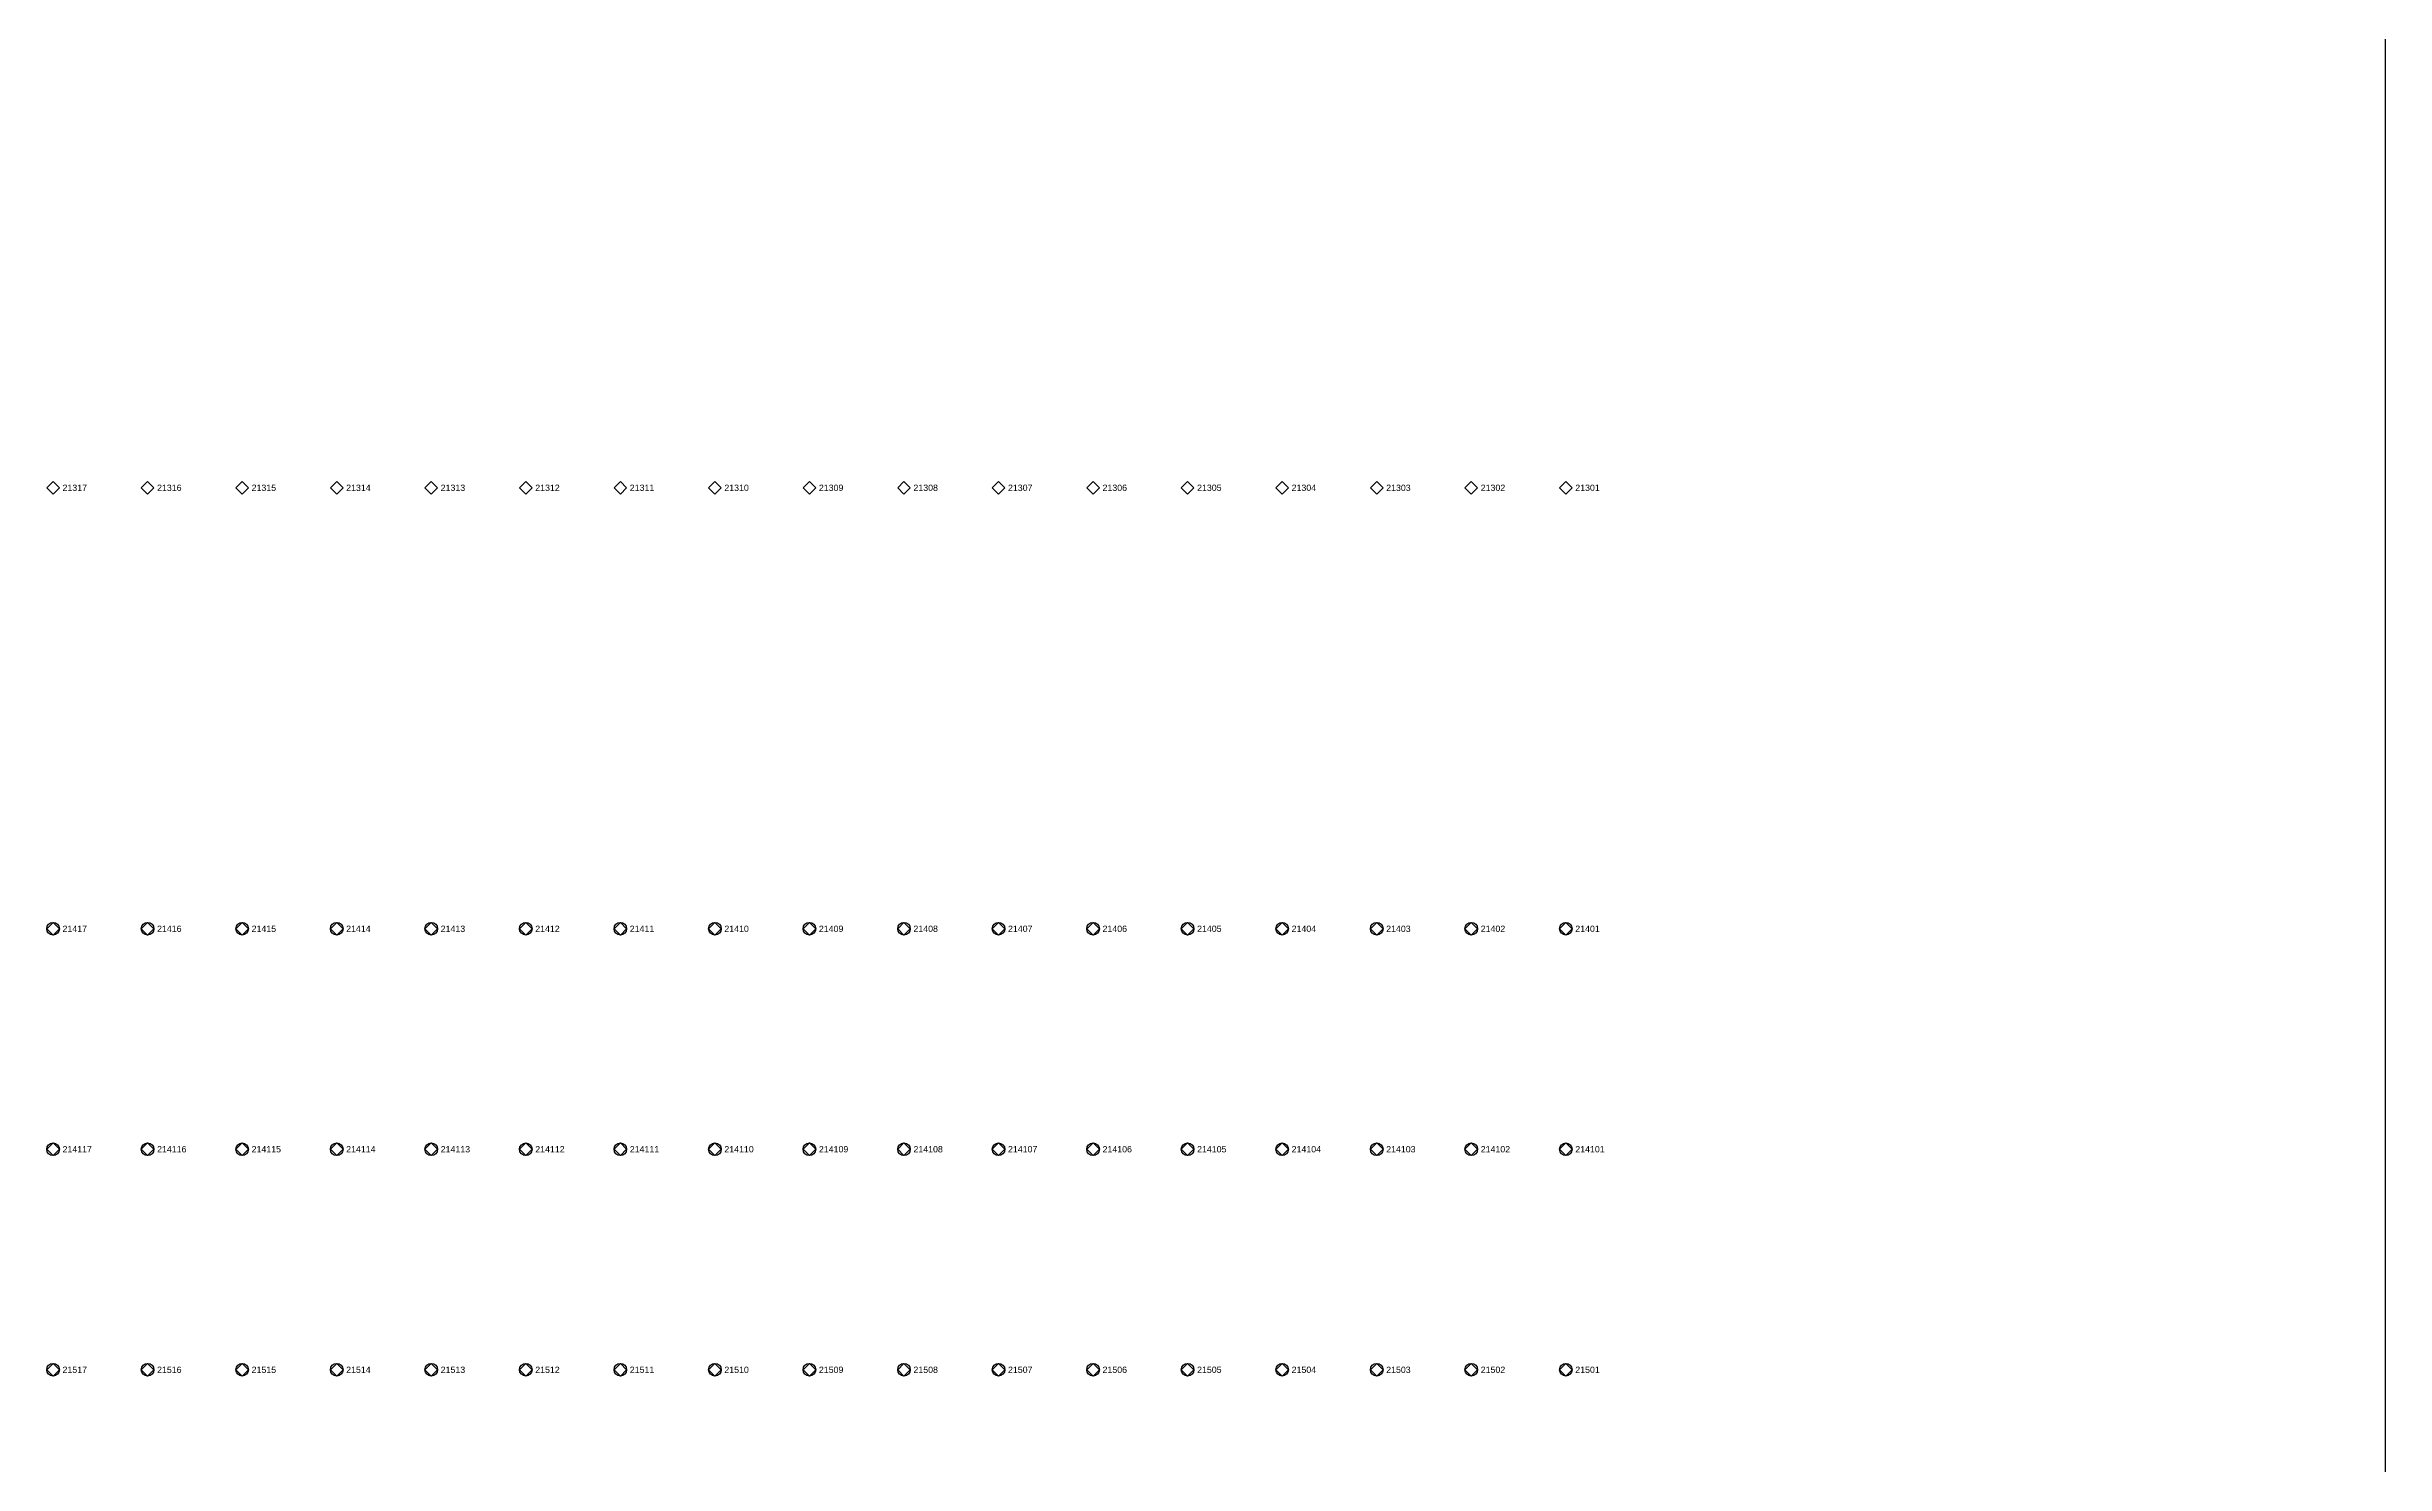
# Model space of a CAD drawing. Extents: x -5 to 376, y -217 to 241.
# Drawn here: x 282 to 376.2, y -45.1 to 12 of the extents above; entities that cross this region are included whole.
import ezdxf

# ---------------------------------------------------------------- set-up
doc = ezdxf.new("R2010")
doc.units = 0
for name, color, linetype in [('FIXTURE_INTERFACE_PIN', 4, 'CONTINUOUS'), ('FIXTURE_OUTLINE', 144, 'CONTINUOUS'), ('TESTER_INTERFACE_PIN', 144, 'CONTINUOUS'), ('TESTER_INTERFACE_PIN_LABEL', 144, 'CONTINUOUS')]:
    doc.layers.add(name, color=color, linetype=linetype)
doc.styles.get("Standard").update_dxf_attribs({"font": 'arial.ttf'})

msp = doc.modelspace()

# ---------------------------------------------------------------- linework, layer by layer
at = {"layer": 'FIXTURE_INTERFACE_PIN'}
for centre in [(282.22194, -23.5585), (286.03194, -23.5585), (289.84194, -23.5585), (293.65194, -23.5585), (297.46194, -23.5585), (301.27194, -23.5585), (305.08194, -23.5585), (308.89194, -23.5585), (312.70194, -23.5585), (316.51194, -23.5585), (320.32194, -23.5585), (324.13194, -23.5585), (327.94194, -23.5585), (331.75194, -23.5585), (335.56194, -23.5585), (339.37194, -23.5585), (343.18194, -23.5585), (282.22194, -32.4485), (286.03194, -32.4485), (289.84194, -32.4485), (293.65194, -32.4485), (297.46194, -32.4485), (301.27194, -32.4485), (305.08194, -32.4485), (308.89194, -32.4485), (312.70194, -32.4485), (316.51194, -32.4485), (320.32194, -32.4485), (324.13194, -32.4485), (327.94194, -32.4485), (331.75194, -32.4485), (335.56194, -32.4485), (339.37194, -32.4485), (343.18194, -32.4485), (282.22194, -41.3385), (286.03194, -41.3385), (289.84194, -41.3385), (293.65194, -41.3385), (297.46194, -41.3385), (301.27194, -41.3385), (305.08194, -41.3385), (308.89194, -41.3385), (312.70194, -41.3385), (316.51194, -41.3385), (320.32194, -41.3385), (324.13194, -41.3385), (327.94194, -41.3385), (331.75194, -41.3385), (335.56194, -41.3385), (339.37194, -41.3385), (343.18194, -41.3385)]:
    msp.add_circle(centre, 0.254, dxfattribs=at)
at = {"layer": 'FIXTURE_OUTLINE'}
msp.add_line((376.20194, 240.6015), (376.20194, -216.5985), dxfattribs=at)
at = {"layer": 'TESTER_INTERFACE_PIN'}
for p, q in [((282.22194, -5.5245), (281.96794, -5.7785)), ((282.47594, -5.7785), (282.22194, -5.5245)), ((286.03194, -5.5245), (285.77794, -5.7785)), ((286.28594, -5.7785), (286.03194, -5.5245)), ((289.84194, -5.5245), (289.58794, -5.7785)), ((290.09594, -5.7785), (289.84194, -5.5245)), ((293.65194, -5.5245), (293.39794, -5.7785)), ((293.90594, -5.7785), (293.65194, -5.5245)), ((297.46194, -5.5245), (297.20794, -5.7785)), ((297.71594, -5.7785), (297.46194, -5.5245)), ((301.27194, -5.5245), (301.01794, -5.7785)), ((301.52594, -5.7785), (301.27194, -5.5245)), ((305.08194, -5.5245), (304.82794, -5.7785)), ((305.33594, -5.7785), (305.08194, -5.5245)), ((308.89194, -5.5245), (308.63794, -5.7785)), ((309.14594, -5.7785), (308.89194, -5.5245)), ((312.70194, -5.5245), (312.44794, -5.7785)), ((312.95594, -5.7785), (312.70194, -5.5245)), ((316.51194, -5.5245), (316.25794, -5.7785)), ((316.76594, -5.7785), (316.51194, -5.5245)), ((320.32194, -5.5245), (320.06794, -5.7785)), ((320.57594, -5.7785), (320.32194, -5.5245)), ((324.13194, -5.5245), (323.87794, -5.7785)), ((324.38594, -5.7785), (324.13194, -5.5245)), ((327.94194, -5.5245), (327.68794, -5.7785)), ((328.19594, -5.7785), (327.94194, -5.5245)), ((331.75194, -5.5245), (331.49794, -5.7785)), ((332.00594, -5.7785), (331.75194, -5.5245)), ((335.56194, -5.5245), (335.30794, -5.7785)), ((335.81594, -5.7785), (335.56194, -5.5245)), ((339.37194, -5.5245), (339.11794, -5.7785)), ((339.62594, -5.7785), (339.37194, -5.5245)), ((343.18194, -5.5245), (342.92794, -5.7785)), ((343.43594, -5.7785), (343.18194, -5.5245)), ((281.96794, -5.7785), (282.22194, -6.0325)), ((282.22194, -6.0325), (282.47594, -5.7785)), ((285.77794, -5.7785), (286.03194, -6.0325)), ((286.03194, -6.0325), (286.28594, -5.7785)), ((289.58794, -5.7785), (289.84194, -6.0325)), ((289.84194, -6.0325), (290.09594, -5.7785)), ((293.39794, -5.7785), (293.65194, -6.0325)), ((293.65194, -6.0325), (293.90594, -5.7785)), ((297.20794, -5.7785), (297.46194, -6.0325)), ((297.46194, -6.0325), (297.71594, -5.7785)), ((301.01794, -5.7785), (301.27194, -6.0325)), ((301.27194, -6.0325), (301.52594, -5.7785)), ((304.82794, -5.7785), (305.08194, -6.0325)), ((305.08194, -6.0325), (305.33594, -5.7785)), ((308.63794, -5.7785), (308.89194, -6.0325)), ((308.89194, -6.0325), (309.14594, -5.7785)), ((312.44794, -5.7785), (312.70194, -6.0325)), ((312.70194, -6.0325), (312.95594, -5.7785)), ((316.25794, -5.7785), (316.51194, -6.0325)), ((316.51194, -6.0325), (316.76594, -5.7785)), ((320.06794, -5.7785), (320.32194, -6.0325)), ((320.32194, -6.0325), (320.57594, -5.7785)), ((323.87794, -5.7785), (324.13194, -6.0325)), ((324.13194, -6.0325), (324.38594, -5.7785)), ((327.68794, -5.7785), (327.94194, -6.0325)), ((327.94194, -6.0325), (328.19594, -5.7785)), ((331.49794, -5.7785), (331.75194, -6.0325)), ((331.75194, -6.0325), (332.00594, -5.7785)), ((335.30794, -5.7785), (335.56194, -6.0325)), ((335.56194, -6.0325), (335.81594, -5.7785)), ((339.11794, -5.7785), (339.37194, -6.0325)), ((339.37194, -6.0325), (339.62594, -5.7785)), ((342.92794, -5.7785), (343.18194, -6.0325)), ((343.18194, -6.0325), (343.43594, -5.7785)), ((282.22194, -23.3045), (281.96794, -23.5585)), ((281.96794, -23.5585), (282.22194, -23.8125)), ((282.47594, -23.5585), (282.22194, -23.3045)), ((282.22194, -23.8125), (282.47594, -23.5585)), ((286.03194, -23.3045), (285.77794, -23.5585)), ((285.77794, -23.5585), (286.03194, -23.8125)), ((286.28594, -23.5585), (286.03194, -23.3045)), ((286.03194, -23.8125), (286.28594, -23.5585)), ((289.84194, -23.3045), (289.58794, -23.5585)), ((289.58794, -23.5585), (289.84194, -23.8125)), ((290.09594, -23.5585), (289.84194, -23.3045)), ((289.84194, -23.8125), (290.09594, -23.5585)), ((293.65194, -23.3045), (293.39794, -23.5585)), ((293.39794, -23.5585), (293.65194, -23.8125)), ((293.90594, -23.5585), (293.65194, -23.3045)), ((293.65194, -23.8125), (293.90594, -23.5585)), ((297.46194, -23.3045), (297.20794, -23.5585)), ((297.20794, -23.5585), (297.46194, -23.8125)), ((297.71594, -23.5585), (297.46194, -23.3045)), ((297.46194, -23.8125), (297.71594, -23.5585)), ((301.27194, -23.3045), (301.01794, -23.5585)), ((301.01794, -23.5585), (301.27194, -23.8125)), ((301.52594, -23.5585), (301.27194, -23.3045)), ((301.27194, -23.8125), (301.52594, -23.5585)), ((305.08194, -23.3045), (304.82794, -23.5585)), ((304.82794, -23.5585), (305.08194, -23.8125)), ((305.33594, -23.5585), (305.08194, -23.3045)), ((305.08194, -23.8125), (305.33594, -23.5585)), ((308.89194, -23.3045), (308.63794, -23.5585)), ((308.63794, -23.5585), (308.89194, -23.8125)), ((309.14594, -23.5585), (308.89194, -23.3045)), ((308.89194, -23.8125), (309.14594, -23.5585)), ((312.70194, -23.3045), (312.44794, -23.5585)), ((312.44794, -23.5585), (312.70194, -23.8125)), ((312.95594, -23.5585), (312.70194, -23.3045)), ((312.70194, -23.8125), (312.95594, -23.5585)), ((316.51194, -23.3045), (316.25794, -23.5585)), ((316.25794, -23.5585), (316.51194, -23.8125)), ((316.76594, -23.5585), (316.51194, -23.3045)), ((316.51194, -23.8125), (316.76594, -23.5585)), ((320.32194, -23.3045), (320.06794, -23.5585)), ((320.06794, -23.5585), (320.32194, -23.8125)), ((320.57594, -23.5585), (320.32194, -23.3045)), ((320.32194, -23.8125), (320.57594, -23.5585)), ((324.13194, -23.3045), (323.87794, -23.5585)), ((323.87794, -23.5585), (324.13194, -23.8125)), ((324.38594, -23.5585), (324.13194, -23.3045)), ((324.13194, -23.8125), (324.38594, -23.5585)), ((327.94194, -23.3045), (327.68794, -23.5585)), ((327.68794, -23.5585), (327.94194, -23.8125)), ((328.19594, -23.5585), (327.94194, -23.3045)), ((327.94194, -23.8125), (328.19594, -23.5585)), ((331.75194, -23.3045), (331.49794, -23.5585)), ((331.49794, -23.5585), (331.75194, -23.8125)), ((332.00594, -23.5585), (331.75194, -23.3045)), ((331.75194, -23.8125), (332.00594, -23.5585)), ((335.56194, -23.3045), (335.30794, -23.5585)), ((335.30794, -23.5585), (335.56194, -23.8125)), ((335.81594, -23.5585), (335.56194, -23.3045)), ((335.56194, -23.8125), (335.81594, -23.5585)), ((339.37194, -23.3045), (339.11794, -23.5585)), ((339.11794, -23.5585), (339.37194, -23.8125)), ((339.62594, -23.5585), (339.37194, -23.3045)), ((339.37194, -23.8125), (339.62594, -23.5585)), ((343.18194, -23.3045), (342.92794, -23.5585)), ((342.92794, -23.5585), (343.18194, -23.8125)), ((343.43594, -23.5585), (343.18194, -23.3045)), ((343.18194, -23.8125), (343.43594, -23.5585)), ((282.22194, -32.1945), (281.96794, -32.4485)), ((281.96794, -32.4485), (282.22194, -32.7025)), ((282.47594, -32.4485), (282.22194, -32.1945)), ((282.22194, -32.7025), (282.47594, -32.4485)), ((286.03194, -32.1945), (285.77794, -32.4485)), ((285.77794, -32.4485), (286.03194, -32.7025)), ((286.28594, -32.4485), (286.03194, -32.1945)), ((286.03194, -32.7025), (286.28594, -32.4485)), ((289.84194, -32.1945), (289.58794, -32.4485)), ((289.58794, -32.4485), (289.84194, -32.7025)), ((290.09594, -32.4485), (289.84194, -32.1945)), ((289.84194, -32.7025), (290.09594, -32.4485)), ((293.65194, -32.1945), (293.39794, -32.4485)), ((293.39794, -32.4485), (293.65194, -32.7025)), ((293.90594, -32.4485), (293.65194, -32.1945)), ((293.65194, -32.7025), (293.90594, -32.4485)), ((297.46194, -32.1945), (297.20794, -32.4485)), ((297.20794, -32.4485), (297.46194, -32.7025)), ((297.71594, -32.4485), (297.46194, -32.1945)), ((297.46194, -32.7025), (297.71594, -32.4485)), ((301.27194, -32.1945), (301.01794, -32.4485)), ((301.01794, -32.4485), (301.27194, -32.7025)), ((301.52594, -32.4485), (301.27194, -32.1945)), ((301.27194, -32.7025), (301.52594, -32.4485)), ((305.08194, -32.1945), (304.82794, -32.4485)), ((304.82794, -32.4485), (305.08194, -32.7025)), ((305.33594, -32.4485), (305.08194, -32.1945)), ((305.08194, -32.7025), (305.33594, -32.4485)), ((308.89194, -32.1945), (308.63794, -32.4485)), ((308.63794, -32.4485), (308.89194, -32.7025)), ((309.14594, -32.4485), (308.89194, -32.1945)), ((308.89194, -32.7025), (309.14594, -32.4485)), ((312.70194, -32.1945), (312.44794, -32.4485)), ((312.44794, -32.4485), (312.70194, -32.7025)), ((312.95594, -32.4485), (312.70194, -32.1945)), ((312.70194, -32.7025), (312.95594, -32.4485)), ((316.51194, -32.1945), (316.25794, -32.4485)), ((316.25794, -32.4485), (316.51194, -32.7025)), ((316.76594, -32.4485), (316.51194, -32.1945)), ((316.51194, -32.7025), (316.76594, -32.4485)), ((320.32194, -32.1945), (320.06794, -32.4485)), ((320.06794, -32.4485), (320.32194, -32.7025)), ((320.57594, -32.4485), (320.32194, -32.1945)), ((320.32194, -32.7025), (320.57594, -32.4485)), ((324.13194, -32.1945), (323.87794, -32.4485)), ((323.87794, -32.4485), (324.13194, -32.7025)), ((324.38594, -32.4485), (324.13194, -32.1945)), ((324.13194, -32.7025), (324.38594, -32.4485)), ((327.94194, -32.1945), (327.68794, -32.4485)), ((327.68794, -32.4485), (327.94194, -32.7025)), ((328.19594, -32.4485), (327.94194, -32.1945)), ((327.94194, -32.7025), (328.19594, -32.4485)), ((331.75194, -32.1945), (331.49794, -32.4485)), ((331.49794, -32.4485), (331.75194, -32.7025)), ((332.00594, -32.4485), (331.75194, -32.1945)), ((331.75194, -32.7025), (332.00594, -32.4485)), ((335.56194, -32.1945), (335.30794, -32.4485)), ((335.30794, -32.4485), (335.56194, -32.7025)), ((335.81594, -32.4485), (335.56194, -32.1945)), ((335.56194, -32.7025), (335.81594, -32.4485)), ((339.37194, -32.1945), (339.11794, -32.4485)), ((339.11794, -32.4485), (339.37194, -32.7025)), ((339.62594, -32.4485), (339.37194, -32.1945)), ((339.37194, -32.7025), (339.62594, -32.4485)), ((343.18194, -32.1945), (342.92794, -32.4485)), ((342.92794, -32.4485), (343.18194, -32.7025)), ((343.43594, -32.4485), (343.18194, -32.1945)), ((343.18194, -32.7025), (343.43594, -32.4485)), ((282.22194, -41.0845), (281.96794, -41.3385)), ((281.96794, -41.3385), (282.22194, -41.5925)), ((282.47594, -41.3385), (282.22194, -41.0845)), ((282.22194, -41.5925), (282.47594, -41.3385)), ((286.03194, -41.0845), (285.77794, -41.3385)), ((285.77794, -41.3385), (286.03194, -41.5925)), ((286.28594, -41.3385), (286.03194, -41.0845)), ((286.03194, -41.5925), (286.28594, -41.3385)), ((289.84194, -41.0845), (289.58794, -41.3385)), ((289.58794, -41.3385), (289.84194, -41.5925)), ((290.09594, -41.3385), (289.84194, -41.0845)), ((289.84194, -41.5925), (290.09594, -41.3385)), ((293.65194, -41.0845), (293.39794, -41.3385)), ((293.39794, -41.3385), (293.65194, -41.5925)), ((293.90594, -41.3385), (293.65194, -41.0845)), ((293.65194, -41.5925), (293.90594, -41.3385)), ((297.46194, -41.0845), (297.20794, -41.3385)), ((297.20794, -41.3385), (297.46194, -41.5925)), ((297.71594, -41.3385), (297.46194, -41.0845)), ((297.46194, -41.5925), (297.71594, -41.3385)), ((301.27194, -41.0845), (301.01794, -41.3385)), ((301.01794, -41.3385), (301.27194, -41.5925)), ((301.52594, -41.3385), (301.27194, -41.0845)), ((301.27194, -41.5925), (301.52594, -41.3385)), ((305.08194, -41.0845), (304.82794, -41.3385)), ((304.82794, -41.3385), (305.08194, -41.5925)), ((305.33594, -41.3385), (305.08194, -41.0845)), ((305.08194, -41.5925), (305.33594, -41.3385)), ((308.89194, -41.0845), (308.63794, -41.3385)), ((308.63794, -41.3385), (308.89194, -41.5925)), ((309.14594, -41.3385), (308.89194, -41.0845)), ((308.89194, -41.5925), (309.14594, -41.3385)), ((312.70194, -41.0845), (312.44794, -41.3385)), ((312.44794, -41.3385), (312.70194, -41.5925)), ((312.95594, -41.3385), (312.70194, -41.0845)), ((312.70194, -41.5925), (312.95594, -41.3385)), ((316.51194, -41.0845), (316.25794, -41.3385)), ((316.25794, -41.3385), (316.51194, -41.5925)), ((316.76594, -41.3385), (316.51194, -41.0845)), ((316.51194, -41.5925), (316.76594, -41.3385)), ((320.32194, -41.0845), (320.06794, -41.3385)), ((320.06794, -41.3385), (320.32194, -41.5925)), ((320.57594, -41.3385), (320.32194, -41.0845)), ((320.32194, -41.5925), (320.57594, -41.3385)), ((324.13194, -41.0845), (323.87794, -41.3385)), ((323.87794, -41.3385), (324.13194, -41.5925)), ((324.38594, -41.3385), (324.13194, -41.0845)), ((324.13194, -41.5925), (324.38594, -41.3385)), ((327.94194, -41.0845), (327.68794, -41.3385)), ((327.68794, -41.3385), (327.94194, -41.5925)), ((328.19594, -41.3385), (327.94194, -41.0845)), ((327.94194, -41.5925), (328.19594, -41.3385)), ((331.75194, -41.0845), (331.49794, -41.3385)), ((331.49794, -41.3385), (331.75194, -41.5925)), ((332.00594, -41.3385), (331.75194, -41.0845)), ((331.75194, -41.5925), (332.00594, -41.3385)), ((335.56194, -41.0845), (335.30794, -41.3385)), ((335.30794, -41.3385), (335.56194, -41.5925)), ((335.81594, -41.3385), (335.56194, -41.0845)), ((335.56194, -41.5925), (335.81594, -41.3385)), ((339.37194, -41.0845), (339.11794, -41.3385)), ((339.11794, -41.3385), (339.37194, -41.5925)), ((339.62594, -41.3385), (339.37194, -41.0845)), ((339.37194, -41.5925), (339.62594, -41.3385)), ((343.18194, -41.0845), (342.92794, -41.3385)), ((342.92794, -41.3385), (343.18194, -41.5925)), ((343.43594, -41.3385), (343.18194, -41.0845)), ((343.18194, -41.5925), (343.43594, -41.3385))]:
    msp.add_line(p, q, dxfattribs=at)

# ---------------------------------------------------------------- texts
at = {"layer": 'TESTER_INTERFACE_PIN_LABEL'}
for s, p in [('21317', (282.60294, -5.9055)), ('21316', (286.41294, -5.9055)), ('21315', (290.22294, -5.9055)), ('21314', (294.03294, -5.9055)), ('21313', (297.84294, -5.9055)), ('21312', (301.65294, -5.9055)), ('21311', (305.46294, -5.9055)), ('21310', (309.27294, -5.9055)), ('21309', (313.08294, -5.9055)), ('21308', (316.89294, -5.9055)), ('21307', (320.70294, -5.9055)), ('21306', (324.51294, -5.9055)), ('21305', (328.32294, -5.9055)), ('21304', (332.13294, -5.9055)), ('21303', (335.94294, -5.9055)), ('21302', (339.75294, -5.9055)), ('21301', (343.56294, -5.9055)), ('21417', (282.60294, -23.6855)), ('21416', (286.41294, -23.6855)), ('21415', (290.22294, -23.6855)), ('21414', (294.03294, -23.6855)), ('21413', (297.84294, -23.6855)), ('21412', (301.65294, -23.6855)), ('21411', (305.46294, -23.6855)), ('21410', (309.27294, -23.6855)), ('21409', (313.08294, -23.6855)), ('21408', (316.89294, -23.6855)), ('21407', (320.70294, -23.6855)), ('21406', (324.51294, -23.6855)), ('21405', (328.32294, -23.6855)), ('21404', (332.13294, -23.6855)), ('21403', (335.94294, -23.6855)), ('21402', (339.75294, -23.6855)), ('21401', (343.56294, -23.6855)), ('214117', (282.60294, -32.5755)), ('214116', (286.41294, -32.5755)), ('214115', (290.22294, -32.5755)), ('214114', (294.03294, -32.5755)), ('214113', (297.84294, -32.5755)), ('214112', (301.65294, -32.5755)), ('214111', (305.46294, -32.5755)), ('214110', (309.27294, -32.5755)), ('214109', (313.08294, -32.5755)), ('214108', (316.89294, -32.5755)), ('214107', (320.70294, -32.5755)), ('214106', (324.51294, -32.5755)), ('214105', (328.32294, -32.5755)), ('214104', (332.13294, -32.5755)), ('214103', (335.94294, -32.5755)), ('214102', (339.75294, -32.5755)), ('214101', (343.56294, -32.5755)), ('21517', (282.60294, -41.4655)), ('21516', (286.41294, -41.4655)), ('21515', (290.22294, -41.4655)), ('21514', (294.03294, -41.4655)), ('21513', (297.84294, -41.4655)), ('21512', (301.65294, -41.4655)), ('21511', (305.46294, -41.4655)), ('21510', (309.27294, -41.4655)), ('21509', (313.08294, -41.4655)), ('21508', (316.89294, -41.4655)), ('21507', (320.70294, -41.4655)), ('21506', (324.51294, -41.4655)), ('21505', (328.32294, -41.4655)), ('21504', (332.13294, -41.4655)), ('21503', (335.94294, -41.4655)), ('21502', (339.75294, -41.4655)), ('21501', (343.56294, -41.4655))]:
    msp.add_text(s, height=0.254, dxfattribs=at).set_placement(p)

doc.saveas('drawing.dxf')
